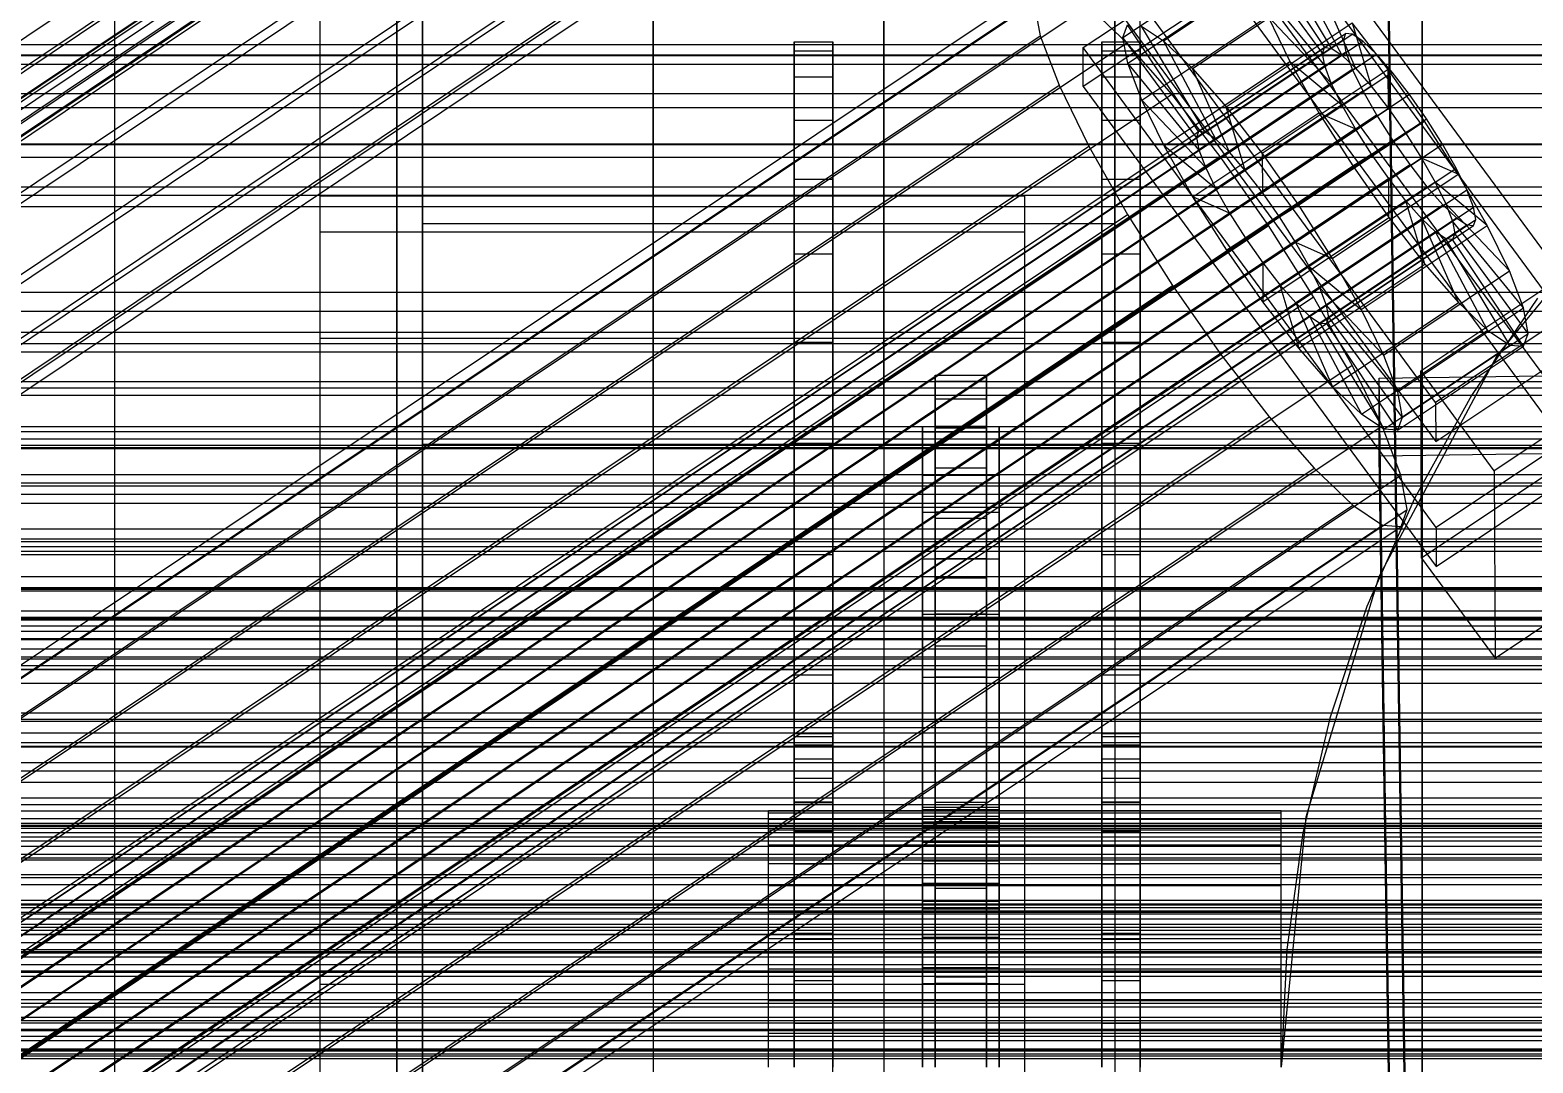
# Model space of a CAD drawing. Header units: millimetres. Extents: x -1970 to 59977, y -65068 to 6837.
# Drawn here: x 252.4 to 369.6, y -34574.7 to -34494.1 of the extents above; entities that cross this region are included whole.
import ezdxf

# ---------------------------------------------------------------- set-up
doc = ezdxf.new("R2010")
doc.units = ezdxf.units.MM
for name, color, linetype, lineweight in [('COTAS_O', 1, 'Continuous', 0), ('COTAS_P', 1, 'Continuous', 0), ('frontal_briquetadora', 7, 'Continuous', 0), ('frontal_C01', 7, 'Continuous', 0), ('frontal_C02', 7, 'Continuous', 0), ('frontal_C03', 7, 'Continuous', 0), ('frontal_C05', 7, 'Continuous', 0), ('frontal_dos-mix', 7, 'Continuous', 0), ('frontal_mezcladora', 7, 'Continuous', 0), ('frontal_secador', 7, 'Continuous', 0), ('frontal_tolva', 7, 'Continuous', 0)]:
    doc.layers.add(name, color=color, linetype=linetype, lineweight=lineweight)
doc.dimstyles.new('R19_100', dxfattribs={"dimtxt": 250, "dimasz": 150, "dimexe": 150, "dimexo": 80, "dimgap": 100, "dimtad": 1, "dimtih": 1, "dimtoh": 1, "dimdsep": 46, "dimcen": 0.09, "dimadec": 0, "dimazin": 0, "dimtfac": 1, "dimtdec": 4, "dimtofl": 0, "dimtmove": 0, "dimatfit": 3, "dimfxl": 1, "dimtolj": 1, "dimtzin": 0, "dimarcsym": 0})

# ---------------------------------------------------------------- blocks, each defined once
blk = doc.blocks.new('*D37')
at = {"layer": 'COTAS_P', "color": 0, "lineweight": -2, "transparency": 16777216}
for p, q in [((-1750, -35420), (-1750, -34450)), ((2600, -35420), (2600, -34450)), ((-1600, -34600), (2450, -34600))]:
    blk.add_line(p, q, dxfattribs=at)
at = {"layer": 'COTAS_P', "color": 0, "transparency": 16777216}
for points in [[(-1600, -34575), (-1600, -34625), (-1750, -34600)], [(2450, -34575), (2450, -34625), (2600, -34600)]]:
    blk.add_solid(points, dxfattribs=at)
at = {"layer": 'Defpoints', "color": 0, "transparency": 16777216}
for p in [(2600, -34600), (-1750, -35500), (2600, -35500)]:
    blk.add_point(p, dxfattribs=at)
blk = doc.blocks.new('*D43')
at = {"layer": 'COTAS_O', "color": 0, "lineweight": -2, "transparency": 16777216}
for p, q in [((-650, -34820), (-650, -34050)), ((650, -34820), (650, -34050)), ((-500, -34200), (500, -34200))]:
    blk.add_line(p, q, dxfattribs=at)
at = {"layer": 'COTAS_O', "color": 0, "transparency": 16777216}
for points in [[(-500, -34175), (-500, -34225), (-650, -34200)], [(500, -34175), (500, -34225), (650, -34200)]]:
    blk.add_solid(points, dxfattribs=at)
at = {"layer": 'Defpoints', "color": 0, "transparency": 16777216}
for p in [(650, -34200), (-650, -34900), (650, -34900)]:
    blk.add_point(p, dxfattribs=at)

msp = doc.modelspace()

# ---------------------------------------------------------------- linework, layer by layer
at = {"layer": 'frontal_briquetadora'}
msp.add_line((210, -34496), (430, -34496), dxfattribs=at)
at = {"layer": 'frontal_C01'}
for p, q in [((345.969, -34478.043), (373.501, -34515.487)), ((373.513, -34518.531), (345.981, -34481.087)), ((362.033, -34523.14), (334.501, -34485.696)), ((347.835, -34487.11), (353.378, -34495.433)), ((348.918, -34487.196), (353.892, -34495.474)), ((334.539, -34495.437), (346.008, -34487.783)), ((337.64, -34494.662), (347.47, -34488.102)), ((340.816, -34494.914), (350.645, -34488.354)), ((346.008, -34487.783), (373.539, -34525.227)), ((347.47, -34488.102), (353.205, -34495.903)), ((350.645, -34488.354), (354.71, -34496.022)), ((334.513, -34488.74), (362.045, -34526.184)), ((146.872, -34613.528), (331.181, -34490.53)), ((148.32, -34613.643), (332.629, -34490.645)), ((346.02, -34490.827), (334.551, -34498.48)), ((338.017, -34496.664), (347.847, -34490.104)), ((343.069, -34497.064), (352.899, -34490.505)), ((373.551, -34528.271), (346.02, -34490.827)), ((347.847, -34490.104), (353.384, -34496.851)), ((352.899, -34490.505), (355.777, -34497.041)), ((146.383, -34614.854), (330.692, -34491.856)), ((330.692, -34491.856), (331.197, -34494.532)), ((150.629, -34615.191), (334.938, -34492.193)), ((337.95, -34495.068), (334.938, -34492.193)), ((339.111, -34499.539), (348.941, -34492.979)), ((348.941, -34492.979), (353.902, -34498.213)), ((348.941, -34492.979), (350.678, -34496.533)), ((141.218, -34637.018), (355.017, -34494.34)), ((141.731, -34637.058), (355.53, -34494.38)), ((337.64, -34494.662), (338.005, -34493.67)), ((343.549, -34501.993), (338.005, -34493.67)), ((344.062, -34502.034), (339.088, -34493.756)), ((339.088, -34493.756), (340.816, -34494.914)), ((345.695, -34500.061), (355.525, -34493.501)), ((355.017, -34494.34), (354.844, -34494.81)), ((355.53, -34494.38), (355.017, -34494.34)), ((358.345, -34497.14), (355.525, -34493.501)), ((355.525, -34493.501), (357.021, -34498.46)), ((356.348, -34494.929), (355.53, -34494.38)), ((141.045, -34637.487), (354.844, -34494.81)), ((142.549, -34637.607), (356.348, -34494.929)), ((146.887, -34617.53), (331.197, -34494.532)), ((153.641, -34618.066), (337.95, -34495.068)), ((331.197, -34494.532), (332.659, -34498.376)), ((334.551, -34498.48), (334.539, -34495.437)), ((362.071, -34532.88), (334.539, -34495.437)), ((343.376, -34502.463), (337.64, -34494.662)), ((338.017, -34496.664), (337.64, -34494.662)), ((341.461, -34499.074), (337.95, -34495.068)), ((344.88, -34502.582), (340.816, -34494.914)), ((340.816, -34494.914), (343.069, -34497.064)), ((353.378, -34495.433), (343.549, -34501.993)), ((353.892, -34495.474), (344.062, -34502.034)), ((353.205, -34495.903), (353.378, -34495.433)), ((353.378, -34495.433), (353.892, -34495.474)), ((353.892, -34495.474), (354.71, -34496.022)), ((354.844, -34494.81), (355.022, -34495.758)), ((357.415, -34495.948), (356.348, -34494.929)), ((141.224, -34638.436), (355.022, -34495.758)), ((143.617, -34638.625), (357.415, -34495.948)), ((343.554, -34503.411), (338.017, -34496.664)), ((339.111, -34499.539), (338.017, -34496.664)), ((340.848, -34503.092), (350.678, -34496.533)), ((353.205, -34495.903), (343.376, -34502.463)), ((354.71, -34496.022), (344.88, -34502.582)), ((350.678, -34496.533), (354.725, -34499.896)), ((350.678, -34496.533), (352.938, -34500.521)), ((353.384, -34496.851), (353.205, -34495.903)), ((354.71, -34496.022), (355.777, -34497.041)), ((355.022, -34495.758), (355.541, -34497.12)), ((358.659, -34497.367), (357.415, -34495.948)), ((141.742, -34639.798), (355.541, -34497.12)), ((144.861, -34640.045), (358.659, -34497.367)), ((345.947, -34503.601), (343.069, -34497.064)), ((343.069, -34497.064), (345.695, -34500.061)), ((353.384, -34496.851), (343.554, -34503.411)), ((355.777, -34497.041), (345.947, -34503.601)), ((358.345, -34497.14), (348.515, -34503.7)), ((353.902, -34498.213), (353.384, -34496.851)), ((355.541, -34497.12), (356.363, -34498.803)), ((355.777, -34497.041), (357.021, -34498.46)), ((358.357, -34500.184), (358.345, -34497.14)), ((361.166, -34501.174), (358.345, -34497.14)), ((359.995, -34499.091), (358.659, -34497.367)), ((142.565, -34641.481), (356.363, -34498.803)), ((359.995, -34499.091), (146.196, -34641.769)), ((148.35, -34621.374), (332.659, -34498.376)), ((157.152, -34622.072), (341.461, -34499.074)), ((332.659, -34498.376), (334.981, -34503.126)), ((334.551, -34498.48), (362.083, -34535.924)), ((345.231, -34503.939), (341.461, -34499.074)), ((353.902, -34498.213), (344.073, -34504.773)), ((357.021, -34498.46), (347.191, -34505.02)), ((354.725, -34499.896), (353.902, -34498.213)), ((356.363, -34498.803), (357.434, -34500.692)), ((357.021, -34498.46), (358.357, -34500.184)), ((361.332, -34501.001), (359.995, -34499.091)), ((344.073, -34504.773), (339.111, -34499.539)), ((340.848, -34503.092), (339.111, -34499.539)), ((354.725, -34499.896), (344.895, -34506.456)), ((347.191, -34505.02), (345.695, -34500.061)), ((345.695, -34500.061), (348.515, -34503.7)), ((348.527, -34506.744), (358.357, -34500.184)), ((355.796, -34501.786), (354.725, -34499.896)), ((358.357, -34500.184), (359.693, -34502.095)), ((143.635, -34643.37), (357.434, -34500.692)), ((147.533, -34643.679), (361.332, -34501.001)), ((343.108, -34507.081), (352.938, -34500.521)), ((351.336, -34507.733), (361.166, -34501.174)), ((352.938, -34500.521), (355.796, -34501.786)), ((352.938, -34500.521), (355.569, -34504.674)), ((357.434, -34500.692), (358.68, -34502.659)), ((361.166, -34501.174), (359.693, -34502.095)), ((363.797, -34505.326), (361.166, -34501.174)), ((362.578, -34502.968), (361.332, -34501.001)), ((144.881, -34645.337), (358.68, -34502.659)), ((343.549, -34501.993), (343.376, -34502.463)), ((343.376, -34502.463), (343.554, -34503.411)), ((344.062, -34502.034), (343.549, -34501.993)), ((344.88, -34502.582), (344.062, -34502.034)), ((345.947, -34503.601), (344.88, -34502.582)), ((355.796, -34501.786), (345.966, -34508.346)), ((359.693, -34502.095), (349.863, -34508.655)), ((357.042, -34503.753), (355.796, -34501.786)), ((358.68, -34502.659), (360.017, -34504.57)), ((359.693, -34502.095), (360.939, -34504.062)), ((148.779, -34645.646), (362.578, -34502.968)), ((150.672, -34626.124), (334.981, -34503.126)), ((334.981, -34503.126), (338.003, -34508.459)), ((344.895, -34506.456), (340.848, -34503.092)), ((343.108, -34507.081), (340.848, -34503.092)), ((343.554, -34503.411), (344.073, -34504.773)), ((347.191, -34505.02), (345.947, -34503.601)), ((357.042, -34503.753), (347.212, -34510.312)), ((348.515, -34503.7), (348.527, -34506.744)), ((348.515, -34503.7), (351.336, -34507.733)), ((355.569, -34504.674), (357.042, -34503.753)), ((358.378, -34505.663), (357.042, -34503.753)), ((363.648, -34504.858), (362.578, -34502.968)), ((146.218, -34647.247), (360.017, -34504.57)), ((149.85, -34647.535), (363.648, -34504.858)), ((345.231, -34503.939), (160.922, -34626.937)), ((344.073, -34504.773), (344.895, -34506.456)), ((349.002, -34509.331), (345.231, -34503.939)), ((345.739, -34511.234), (355.569, -34504.674)), ((348.527, -34506.744), (347.191, -34505.02)), ((360.939, -34504.062), (351.109, -34510.621)), ((355.569, -34504.674), (358.39, -34508.707)), ((360.017, -34504.57), (361.352, -34506.293)), ((363.797, -34505.326), (360.939, -34504.062)), ((360.939, -34504.062), (362.01, -34505.951)), ((364.471, -34506.541), (363.648, -34504.858)), ((358.378, -34505.663), (348.548, -34512.223)), ((362.01, -34505.951), (352.18, -34512.511)), ((353.967, -34511.886), (363.797, -34505.326)), ((358.39, -34508.707), (358.378, -34505.663)), ((359.714, -34507.387), (358.378, -34505.663)), ((366.057, -34509.315), (362.01, -34505.951)), ((362.01, -34505.951), (362.833, -34507.634)), ((366.057, -34509.315), (363.797, -34505.326)), ((147.554, -34648.971), (361.352, -34506.293)), ((150.672, -34649.219), (364.471, -34506.541)), ((345.966, -34508.346), (343.108, -34507.081)), ((345.739, -34511.234), (343.108, -34507.081)), ((344.895, -34506.456), (345.966, -34508.346)), ((349.863, -34508.655), (348.527, -34506.744)), ((361.352, -34506.293), (362.596, -34507.713)), ((364.989, -34507.903), (364.471, -34506.541)), ((148.798, -34650.391), (362.596, -34507.713)), ((151.191, -34650.581), (364.989, -34507.903)), ((153.694, -34631.457), (338.003, -34508.459)), ((338.003, -34508.459), (341.52, -34514.01)), ((345.966, -34508.346), (347.212, -34510.312)), ((349.863, -34508.655), (351.336, -34507.733)), ((359.714, -34507.387), (349.884, -34513.947)), ((351.336, -34507.733), (353.967, -34511.886)), ((362.833, -34507.634), (353.003, -34514.194)), ((361.21, -34512.346), (359.714, -34507.387)), ((360.958, -34508.806), (359.714, -34507.387)), ((362.596, -34507.713), (363.664, -34508.732)), ((367.794, -34512.868), (362.833, -34507.634)), ((362.833, -34507.634), (363.351, -34508.996)), ((365.168, -34508.851), (364.989, -34507.903)), ((149.865, -34651.41), (363.664, -34508.732)), ((150.683, -34651.958), (364.482, -34509.28)), ((151.196, -34651.999), (364.995, -34509.321)), ((151.369, -34651.529), (365.168, -34508.851)), ((164.693, -34632.329), (349.002, -34509.331)), ((348.56, -34515.267), (358.39, -34508.707)), ((352.519, -34514.882), (349.002, -34509.331)), ((351.109, -34510.621), (349.863, -34508.655)), ((360.958, -34508.806), (351.128, -34515.366)), ((363.351, -34508.996), (353.521, -34515.556)), ((356.228, -34515.875), (366.057, -34509.315)), ((358.39, -34508.707), (361.21, -34512.346)), ((363.836, -34515.343), (360.958, -34508.806)), ((362.025, -34509.825), (360.958, -34508.806)), ((368.888, -34515.743), (363.351, -34508.996)), ((363.351, -34508.996), (363.53, -34509.944)), ((363.664, -34508.732), (364.482, -34509.28)), ((364.482, -34509.28), (364.995, -34509.321)), ((364.995, -34509.321), (365.168, -34508.851)), ((367.794, -34512.868), (366.057, -34509.315)), ((347.212, -34510.312), (345.739, -34511.234)), ((347.212, -34510.312), (348.548, -34512.223)), ((352.18, -34512.511), (351.109, -34510.621)), ((351.109, -34510.621), (353.967, -34511.886)), ((362.025, -34509.825), (352.196, -34516.385)), ((362.843, -34510.373), (353.014, -34516.933)), ((363.357, -34510.414), (353.527, -34516.974)), ((363.53, -34509.944), (353.7, -34516.504)), ((366.09, -34517.493), (362.025, -34509.825)), ((362.843, -34510.373), (362.025, -34509.825)), ((367.817, -34518.651), (362.843, -34510.373)), ((363.357, -34510.414), (362.843, -34510.373)), ((363.53, -34509.944), (363.357, -34510.414)), ((368.9, -34518.737), (363.357, -34510.414)), ((369.265, -34517.745), (363.53, -34509.944)), ((348.56, -34515.267), (345.739, -34511.234)), ((353.967, -34511.886), (356.228, -34515.875)), ((348.548, -34512.223), (348.56, -34515.267)), ((348.548, -34512.223), (349.884, -34513.947)), ((351.38, -34518.906), (361.21, -34512.346)), ((353.003, -34514.194), (352.18, -34512.511)), ((352.18, -34512.511), (356.228, -34515.875)), ((357.964, -34519.428), (367.794, -34512.868)), ((360.882, -34520.667), (372.35, -34513.014)), ((361.21, -34512.346), (363.836, -34515.343)), ((368.888, -34515.743), (367.794, -34512.868)), ((157.211, -34637.008), (341.52, -34514.01)), ((341.52, -34514.01), (345.291, -34519.401)), ((349.884, -34513.947), (351.38, -34518.906)), ((349.884, -34513.947), (351.128, -34515.366)), ((353.521, -34515.556), (353.003, -34514.194)), ((353.003, -34514.194), (357.964, -34519.428)), ((450, -34514.562), (-450, -34514.562)), ((168.21, -34637.88), (352.519, -34514.882)), ((351.38, -34518.906), (348.56, -34515.267)), ((351.128, -34515.366), (354.006, -34521.903)), ((351.128, -34515.366), (352.196, -34516.385)), ((355.541, -34520.214), (352.519, -34514.882)), ((353.7, -34516.504), (353.521, -34515.556)), ((353.521, -34515.556), (359.058, -34522.303)), ((354.006, -34521.903), (363.836, -34515.343)), ((373.501, -34515.487), (362.033, -34523.14)), ((363.836, -34515.343), (366.09, -34517.493)), ((352.196, -34516.385), (356.26, -34524.053)), ((352.196, -34516.385), (353.014, -34516.933)), ((353.527, -34516.974), (353.7, -34516.504)), ((353.7, -34516.504), (359.436, -34524.305)), ((356.228, -34515.875), (357.964, -34519.428)), ((359.058, -34522.303), (368.888, -34515.743)), ((369.265, -34517.745), (368.888, -34515.743)), ((353.014, -34516.933), (357.987, -34525.211)), ((353.014, -34516.933), (353.527, -34516.974)), ((353.527, -34516.974), (359.07, -34525.297)), ((356.26, -34524.053), (366.09, -34517.493)), ((359.436, -34524.305), (369.265, -34517.745)), ((366.09, -34517.493), (367.817, -34518.651)), ((368.9, -34518.737), (369.265, -34517.745)), ((354.006, -34521.903), (351.38, -34518.906)), ((357.987, -34525.211), (367.817, -34518.651)), ((359.07, -34525.297), (368.9, -34518.737)), ((362.045, -34526.184), (373.513, -34518.531)), ((367.817, -34518.651), (368.9, -34518.737)), ((160.982, -34642.399), (345.291, -34519.401)), ((171.232, -34643.212), (355.541, -34520.214)), ((345.291, -34519.401), (349.061, -34524.266)), ((357.863, -34524.964), (355.541, -34520.214)), ((357.964, -34519.428), (359.058, -34522.303)), ((357.646, -34521.223), (375.644, -34520.98)), ((357.646, -34527.311), (357.646, -34521.223)), ((360.514, -34714.223), (357.646, -34521.223)), ((360.939, -34535.277), (360.882, -34520.667)), ((366.618, -34528.468), (360.882, -34520.667)), ((378.086, -34520.814), (366.618, -34528.468)), ((356.26, -34524.053), (354.006, -34521.903)), ((359.058, -34522.303), (359.436, -34524.305)), ((362.033, -34523.14), (362.045, -34526.184)), ((164.752, -34647.264), (349.061, -34524.266)), ((173.554, -34647.962), (357.863, -34524.964)), ((349.061, -34524.266), (352.572, -34528.272)), ((357.987, -34525.211), (356.26, -34524.053)), ((359.326, -34528.808), (357.863, -34524.964)), ((359.436, -34524.305), (359.07, -34525.297)), ((359.07, -34525.297), (357.987, -34525.211)), ((373.539, -34525.227), (362.071, -34532.88)), ((-450, -34526.737), (450, -34526.737)), ((375.644, -34527.068), (357.646, -34527.311)), ((360.514, -34720.311), (357.646, -34527.311)), ((168.263, -34651.271), (352.572, -34528.272)), ((352.572, -34528.272), (355.584, -34531.147)), ((372.408, -34527.624), (360.939, -34535.277)), ((362.083, -34535.924), (373.551, -34528.271)), ((366.618, -34528.468), (366.675, -34543.078)), ((175.016, -34651.806), (359.326, -34528.808)), ((359.83, -34531.484), (359.326, -34528.808)), ((171.275, -34654.146), (355.584, -34531.147)), ((175.521, -34654.482), (359.83, -34531.484)), ((355.584, -34531.147), (357.893, -34532.695)), ((359.341, -34532.81), (359.83, -34531.484)), ((173.584, -34655.693), (357.893, -34532.695)), ((175.032, -34655.808), (359.341, -34532.81)), ((357.893, -34532.695), (359.341, -34532.81)), ((362.071, -34532.88), (362.083, -34535.924)), ((360.939, -34535.277), (366.675, -34543.078)), ((366.675, -34543.078), (378.143, -34535.425))]:
    msp.add_line(p, q, dxfattribs=at)
at = {"layer": 'frontal_C02'}
for p, q in [((148.779, -34563.773), (362.578, -34420.531)), ((149.85, -34565.651), (363.648, -34422.409)), ((147.554, -34566.891), (361.352, -34423.65)), ((150.672, -34567.315), (364.471, -34424.074)), ((148.798, -34568.329), (362.596, -34425.087)), ((149.865, -34569.37), (363.664, -34426.129)), ((151.191, -34568.654), (364.989, -34425.413)), ((151.369, -34569.575), (365.168, -34426.334)), ((150.683, -34569.946), (364.482, -34426.704)), ((151.196, -34570.016), (364.995, -34426.774)), ((168.21, -34556.165), (352.519, -34432.681)), ((160.982, -34560.071), (345.291, -34436.587)), ((171.232, -34561.465), (355.541, -34437.981)), ((360.514, -34632.655), (357.646, -34438.888)), ((164.752, -34564.967), (349.061, -34441.483)), ((173.554, -34566.164), (357.863, -34442.68)), ((360.514, -34638.5), (357.646, -34444.733)), ((168.263, -34569.023), (352.572, -34445.539)), ((175.016, -34569.941), (359.326, -34446.457)), ((171.275, -34571.963), (355.584, -34448.479)), ((175.521, -34572.541), (359.83, -34449.057)), ((173.584, -34573.587), (357.893, -34450.103)), ((175.032, -34573.784), (359.341, -34450.3))]:
    msp.add_line(p, q, dxfattribs=at)
at = {"layer": 'frontal_C03'}
for p, q in [((1250, -34495.211), (-1250, -34495.211)), ((1250, -34496.092), (-1250, -34496.092)), ((1250, -34496.746), (-1250, -34496.746)), ((1250, -34499.053), (-1250, -34499.053)), ((-1250, -34500.111), (1250, -34500.111)), ((1250, -34502.963), (-1250, -34502.963)), ((1250, -34504.02), (-1250, -34504.02)), ((1250, -34506.328), (-1250, -34506.328)), ((1250, -34506.981), (-1250, -34506.981)), ((1250, -34507.862), (-1250, -34507.862)), ((1250, -34517.669), (-1250, -34517.669)), ((1250, -34518.55), (-1250, -34518.55)), ((1250, -34519.204), (-1250, -34519.204)), ((1250, -34521.511), (-1250, -34521.511)), ((-1250, -34522.568), (1250, -34522.568)), ((1250, -34525.42), (-1250, -34525.42)), ((1250, -34526.478), (-1250, -34526.478)), ((1250, -34528.785), (-1250, -34528.785)), ((1250, -34529.439), (-1250, -34529.439)), ((1250, -34530.32), (-1250, -34530.32)), ((-1250, -34532.986), (1250, -34532.986)), ((-1250, -34533.783), (1250, -34533.783)), ((-1250, -34534.368), (1250, -34534.368)), ((-1250, -34536.706), (1250, -34536.706)), ((-1250, -34537.835), (1250, -34537.835)), ((1250, -34540.126), (-1250, -34540.126)), ((1250, -34541.008), (-1250, -34541.008)), ((-1250, -34541.554), (1250, -34541.554)), ((1250, -34541.661), (-1250, -34541.661)), ((-1250, -34543.151), (1250, -34543.151)), ((1250, -34543.969), (-1250, -34543.969)), ((-1250, -34545.026), (1250, -34545.026)), ((1250, -34547.878), (-1250, -34547.878)), ((-1250, -34547.998), (1250, -34547.998)), ((1250, -34548.935), (-1250, -34548.935)), ((-1250, -34549.954), (1250, -34549.954)), ((1250, -34551.243), (-1250, -34551.243)), ((1250, -34551.896), (-1250, -34551.896)), ((1250, -34552.778), (-1250, -34552.778)), ((-1268, -34555.971), (1268, -34555.971)), ((-1268, -34556.196), (1268, -34556.196)), ((-1268, -34556.36), (1268, -34556.36)), ((-1250, -34555.598), (1250, -34555.598)), ((-1268, -34557.018), (1268, -34557.018)), ((-1268, -34557.335), (1268, -34557.335)), ((1250, -34557.779), (-1250, -34557.779)), ((-1268, -34558.381), (1268, -34558.381)), ((-1268, -34558.83), (1268, -34558.83)), ((-1268, -34560.194), (1268, -34560.194)), ((-1268, -34560.744), (1268, -34560.744)), ((-1268, -34562.331), (1268, -34562.331)), ((1268, -34562.945), (-1268, -34562.945)), ((1250, -34562.584), (-1250, -34562.584)), ((1250, -34563.465), (-1250, -34563.465)), ((-1268, -34564.648), (1268, -34564.648)), ((-1250, -34563.837), (1250, -34563.837)), ((1250, -34564.119), (-1250, -34564.119)), ((-1268, -34565.283), (1268, -34565.283)), ((-1268, -34566.987), (1268, -34566.987)), ((-1250, -34566.095), (1250, -34566.095)), ((1250, -34566.426), (-1250, -34566.426)), ((-1268, -34567.6), (1268, -34567.6)), ((-1250, -34567.484), (1250, -34567.484)), ((-1268, -34569.188), (1268, -34569.188)), ((-1268, -34569.738), (1268, -34569.738)), ((1250, -34570.336), (-1250, -34570.336)), ((-1268, -34571.101), (1268, -34571.101)), ((-1268, -34571.55), (1268, -34571.55)), ((1250, -34571.393), (-1250, -34571.393)), ((-1268, -34572.596), (1268, -34572.596)), ((-1268, -34572.914), (1268, -34572.914)), ((-1250, -34572.152), (1250, -34572.152)), ((-1268, -34573.572), (1268, -34573.572)), ((-1268, -34573.736), (1268, -34573.736)), ((-1268, -34573.96), (1268, -34573.96)), ((1250, -34573.7), (-1250, -34573.7)), ((-1250, -34574.333), (1250, -34574.333)), ((1250, -34574.354), (-1250, -34574.354))]:
    msp.add_line(p, q, dxfattribs=at)
at = {"layer": 'frontal_C05'}
for p, q in [((312, -34549), (312, -34495)), ((312, -34495), (312, -34495.684)), ((312, -34495), (315, -34495)), ((315, -34495.684), (315, -34495)), ((315, -34495), (315, -34549)), ((336, -34549), (336, -34495)), ((336, -34495), (336, -34495.684)), ((336, -34495), (339, -34495)), ((339, -34495.684), (339, -34495)), ((339, -34495), (339, -34549)), ((312, -34549.222), (312, -34495.684)), ((312, -34495.684), (312, -34497.726)), ((312, -34495.684), (315, -34495.684)), ((315, -34497.726), (315, -34495.684)), ((315, -34495.684), (315, -34549.222)), ((336, -34549.222), (336, -34495.684)), ((336, -34495.684), (336, -34497.726)), ((336, -34495.684), (339, -34495.684)), ((339, -34497.726), (339, -34495.684)), ((339, -34495.684), (339, -34549.222)), ((312, -34549.886), (312, -34497.726)), ((312, -34497.726), (312, -34501.09)), ((312, -34497.726), (315, -34497.726)), ((315, -34501.09), (315, -34497.726)), ((315, -34497.726), (315, -34549.886)), ((336, -34549.886), (336, -34497.726)), ((336, -34497.726), (336, -34501.09)), ((336, -34497.726), (339, -34497.726)), ((339, -34501.09), (339, -34497.726)), ((339, -34497.726), (339, -34549.886)), ((312, -34550.979), (312, -34501.09)), ((312, -34501.09), (312, -34505.718)), ((312, -34501.09), (315, -34501.09)), ((315, -34505.718), (315, -34501.09)), ((315, -34501.09), (315, -34550.979)), ((336, -34550.979), (336, -34501.09)), ((336, -34501.09), (336, -34505.718)), ((336, -34501.09), (339, -34501.09)), ((339, -34505.718), (339, -34501.09)), ((339, -34501.09), (339, -34550.979)), ((379.289, -34504.289), (366.853, -34519.443)), ((312, -34552.483), (312, -34505.718)), ((312, -34505.718), (312, -34511.532)), ((312, -34505.718), (315, -34505.718)), ((315, -34511.532), (315, -34505.718)), ((315, -34505.718), (315, -34552.483)), ((336, -34552.483), (336, -34505.718)), ((336, -34505.718), (336, -34511.532)), ((336, -34505.718), (339, -34505.718)), ((339, -34511.532), (339, -34505.718)), ((339, -34505.718), (339, -34552.483)), ((312, -34554.373), (312, -34511.532)), ((312, -34511.532), (312, -34518.431)), ((312, -34511.532), (315, -34511.532)), ((315, -34518.431), (315, -34511.532)), ((315, -34511.532), (315, -34554.373)), ((336, -34554.373), (336, -34511.532)), ((336, -34511.532), (336, -34518.431)), ((336, -34511.532), (339, -34511.532)), ((339, -34518.431), (339, -34511.532)), ((339, -34511.532), (339, -34554.373)), ((370, -34515), (364.83, -34522.597)), ((312, -34556.615), (312, -34518.431)), ((312, -34518.431), (312, -34526.299)), ((312, -34518.431), (315, -34518.431)), ((315, -34526.299), (315, -34518.431)), ((315, -34518.431), (315, -34556.615)), ((336, -34556.615), (336, -34518.431)), ((336, -34518.431), (336, -34526.299)), ((336, -34518.431), (339, -34518.431)), ((339, -34526.299), (339, -34518.431)), ((339, -34518.431), (339, -34556.615)), ((366.853, -34519.443), (357.612, -34536.732)), ((323, -34525), (323, -34521)), ((323, -34521), (323, -34521.462)), ((323, -34521), (327, -34521)), ((327, -34521.462), (327, -34521)), ((327, -34521), (327, -34525)), ((323, -34525.428), (323, -34521.462)), ((323, -34521.462), (323, -34522.84)), ((323, -34521.462), (327, -34521.462)), ((327, -34522.84), (327, -34521.462)), ((327, -34521.462), (327, -34525.428)), ((364.83, -34522.597), (360.379, -34530.637)), ((323, -34526.704), (323, -34522.84)), ((323, -34522.84), (323, -34525.111)), ((323, -34522.84), (327, -34522.84)), ((327, -34525.111), (327, -34522.84)), ((327, -34522.84), (327, -34526.704)), ((322, -34554.75), (322, -34525)), ((322, -34525), (322, -34525.428)), ((322, -34525), (328, -34525)), ((322, -34554.923), (322, -34525.428)), ((322, -34525.428), (322, -34526.704)), ((322, -34525.428), (328, -34525.428)), ((323, -34525.428), (323, -34525)), ((327, -34525), (323, -34525)), ((323, -34528.806), (323, -34525.111)), ((323, -34525.111), (323, -34528.235)), ((323, -34525.111), (327, -34525.111)), ((323, -34526.704), (323, -34525.428)), ((327, -34525.428), (323, -34525.428)), ((327, -34525), (327, -34525.428)), ((327, -34528.235), (327, -34525.111)), ((327, -34525.111), (327, -34528.806)), ((327, -34525.428), (327, -34526.704)), ((328, -34525.428), (328, -34525)), ((328, -34525), (328, -34554.75)), ((328, -34526.704), (328, -34525.428)), ((328, -34525.428), (328, -34554.923)), ((312, -34559.172), (312, -34526.299)), ((312, -34526.299), (312, -34535)), ((312, -34526.299), (315, -34526.299)), ((315, -34535), (315, -34526.299)), ((315, -34526.299), (315, -34559.172)), ((322, -34555.44), (322, -34526.704)), ((322, -34526.704), (322, -34528.806)), ((322, -34526.704), (328, -34526.704)), ((323, -34528.806), (323, -34526.704)), ((327, -34526.704), (323, -34526.704)), ((327, -34526.704), (327, -34528.806)), ((328, -34528.806), (328, -34526.704)), ((328, -34526.704), (328, -34555.44)), ((336, -34559.172), (336, -34526.299)), ((336, -34526.299), (336, -34535)), ((336, -34526.299), (339, -34526.299)), ((339, -34535), (339, -34526.299)), ((339, -34526.299), (339, -34559.172)), ((323, -34531.699), (323, -34528.235)), ((323, -34528.235), (323, -34532.159)), ((323, -34528.235), (327, -34528.235)), ((327, -34532.159), (327, -34528.235)), ((327, -34528.235), (327, -34531.699)), ((322, -34556.291), (322, -34528.806)), ((322, -34528.806), (322, -34531.699)), ((322, -34528.806), (328, -34528.806)), ((323, -34531.699), (323, -34528.806)), ((327, -34528.806), (323, -34528.806)), ((327, -34528.806), (327, -34531.699)), ((328, -34531.699), (328, -34528.806)), ((328, -34528.806), (328, -34556.291)), ((360.379, -34530.637), (356.685, -34539.052)), ((322, -34557.463), (322, -34531.699)), ((322, -34531.699), (322, -34535.332)), ((322, -34531.699), (328, -34531.699)), ((323, -34535.332), (323, -34531.699)), ((327, -34531.699), (323, -34531.699)), ((327, -34531.699), (327, -34535.332)), ((328, -34535.332), (328, -34531.699)), ((328, -34531.699), (328, -34557.463)), ((323, -34535.332), (323, -34532.159)), ((323, -34532.159), (323, -34536.816)), ((323, -34532.159), (327, -34532.159)), ((327, -34536.816), (327, -34532.159)), ((327, -34532.159), (327, -34535.332)), ((312, -34562), (312, -34535)), ((312, -34535), (312, -34544.385)), ((312, -34535), (315, -34535)), ((315, -34544.385), (315, -34535)), ((315, -34535), (315, -34562)), ((322, -34558.935), (322, -34535.332)), ((322, -34535.332), (322, -34539.645)), ((322, -34535.332), (328, -34535.332)), ((323, -34539.645), (323, -34535.332)), ((327, -34535.332), (323, -34535.332)), ((327, -34535.332), (327, -34539.645)), ((328, -34539.645), (328, -34535.332)), ((328, -34535.332), (328, -34558.935)), ((336, -34562), (336, -34535)), ((336, -34535), (336, -34544.385)), ((336, -34535), (339, -34535)), ((339, -34544.385), (339, -34535)), ((339, -34535), (339, -34562)), ((323, -34539.645), (323, -34536.816)), ((323, -34536.816), (323, -34542.127)), ((323, -34536.816), (327, -34536.816)), ((327, -34542.127), (327, -34536.816)), ((327, -34536.816), (327, -34539.645)), ((357.612, -34536.732), (351.921, -34555.491)), ((322, -34560.681), (322, -34539.645)), ((322, -34539.645), (322, -34544.562)), ((322, -34539.645), (328, -34539.645)), ((323, -34544.562), (323, -34539.645)), ((327, -34539.645), (323, -34539.645)), ((327, -34539.645), (327, -34544.562)), ((328, -34544.562), (328, -34539.645)), ((328, -34539.645), (328, -34560.681)), ((356.685, -34539.052), (353.779, -34547.77)), ((323, -34544.562), (323, -34542.127)), ((323, -34542.127), (323, -34548)), ((323, -34542.127), (327, -34542.127)), ((327, -34548), (327, -34542.127)), ((327, -34542.127), (327, -34544.562)), ((312, -34565.05), (312, -34544.385)), ((312, -34544.385), (312, -34554.294)), ((312, -34544.385), (315, -34544.385)), ((315, -34554.294), (315, -34544.385)), ((315, -34544.385), (315, -34565.05)), ((322, -34562.673), (322, -34544.562)), ((322, -34544.562), (322, -34550)), ((322, -34544.562), (328, -34544.562)), ((323, -34550), (323, -34544.562)), ((327, -34544.562), (323, -34544.562)), ((327, -34544.562), (327, -34550)), ((328, -34550), (328, -34544.562)), ((328, -34544.562), (328, -34562.673)), ((336, -34565.05), (336, -34544.385)), ((336, -34544.385), (336, -34554.294)), ((336, -34544.385), (339, -34544.385)), ((339, -34554.294), (339, -34544.385)), ((339, -34544.385), (339, -34565.05)), ((323, -34550), (323, -34548)), ((323, -34548), (323, -34554.335)), ((323, -34548), (327, -34548)), ((327, -34554.335), (327, -34548)), ((327, -34548), (327, -34550)), ((353.779, -34547.77), (351.685, -34556.718)), ((312, -34549.222), (312, -34549)), ((315, -34549), (312, -34549)), ((312, -34549.886), (312, -34549.222)), ((315, -34549.222), (312, -34549.222)), ((315, -34549), (315, -34549.222)), ((315, -34549.222), (315, -34549.886)), ((336, -34549.222), (336, -34549)), ((339, -34549), (336, -34549)), ((336, -34549.886), (336, -34549.222)), ((339, -34549.222), (336, -34549.222)), ((339, -34549), (339, -34549.222)), ((339, -34549.222), (339, -34549.886)), ((312, -34550.979), (312, -34549.886)), ((315, -34549.886), (312, -34549.886)), ((315, -34549.886), (315, -34550.979)), ((322, -34564.875), (322, -34550)), ((322, -34550), (322, -34555.866)), ((322, -34550), (328, -34550)), ((323, -34555.866), (323, -34550)), ((327, -34550), (323, -34550)), ((327, -34550), (327, -34555.866)), ((328, -34555.866), (328, -34550)), ((328, -34550), (328, -34564.875)), ((336, -34550.979), (336, -34549.886)), ((339, -34549.886), (336, -34549.886)), ((339, -34549.886), (339, -34550.979)), ((312, -34552.483), (312, -34550.979)), ((315, -34550.979), (312, -34550.979)), ((315, -34550.979), (315, -34552.483)), ((336, -34552.483), (336, -34550.979)), ((339, -34550.979), (336, -34550.979)), ((339, -34550.979), (339, -34552.483)), ((312, -34554.373), (312, -34552.483)), ((315, -34552.483), (312, -34552.483)), ((315, -34552.483), (315, -34554.373)), ((336, -34554.373), (336, -34552.483)), ((339, -34552.483), (336, -34552.483)), ((339, -34552.483), (339, -34554.373)), ((310, -34555.171), (310, -34555)), ((350, -34555), (310, -34555)), ((310, -34555.681), (310, -34555.171)), ((350, -34555.171), (310, -34555.171)), ((312, -34568.271), (312, -34554.294)), ((312, -34554.294), (312, -34564.558)), ((312, -34554.294), (315, -34554.294)), ((312, -34556.615), (312, -34554.373)), ((315, -34554.373), (312, -34554.373)), ((315, -34564.558), (315, -34554.294)), ((315, -34554.294), (315, -34568.271)), ((315, -34554.373), (315, -34556.615)), ((322, -34554.923), (322, -34554.75)), ((328, -34554.75), (322, -34554.75)), ((322, -34555.44), (322, -34554.923)), ((328, -34554.923), (322, -34554.923)), ((322, -34556.291), (322, -34555.44)), ((328, -34555.44), (322, -34555.44)), ((323, -34555.866), (323, -34554.335)), ((323, -34554.335), (323, -34561.024)), ((323, -34554.335), (327, -34554.335)), ((327, -34561.024), (327, -34554.335)), ((327, -34554.335), (327, -34555.866)), ((328, -34554.75), (328, -34554.923)), ((328, -34554.923), (328, -34555.44)), ((328, -34555.44), (328, -34556.291)), ((336, -34568.271), (336, -34554.294)), ((336, -34554.294), (336, -34564.558)), ((336, -34554.294), (339, -34554.294)), ((336, -34556.615), (336, -34554.373)), ((339, -34554.373), (336, -34554.373)), ((339, -34564.558), (339, -34554.294)), ((339, -34554.294), (339, -34568.271)), ((339, -34554.373), (339, -34556.615)), ((350, -34555.171), (350, -34555)), ((350, -34555.681), (350, -34555.171)), ((310, -34556.522), (310, -34555.681)), ((350, -34555.681), (310, -34555.681)), ((310, -34557.679), (310, -34556.522)), ((350, -34556.522), (310, -34556.522)), ((312, -34559.172), (312, -34556.615)), ((315, -34556.615), (312, -34556.615)), ((315, -34556.615), (315, -34559.172)), ((322, -34567.251), (322, -34555.866)), ((322, -34555.866), (322, -34562.059)), ((322, -34555.866), (328, -34555.866)), ((322, -34557.463), (322, -34556.291)), ((328, -34556.291), (322, -34556.291)), ((323, -34562.059), (323, -34555.866)), ((327, -34555.866), (323, -34555.866)), ((327, -34555.866), (327, -34562.059)), ((328, -34562.059), (328, -34555.866)), ((328, -34555.866), (328, -34567.251)), ((328, -34556.291), (328, -34557.463)), ((336, -34559.172), (336, -34556.615)), ((339, -34556.615), (336, -34556.615)), ((339, -34556.615), (339, -34559.172)), ((351.921, -34555.491), (350, -34575)), ((350, -34556.522), (350, -34555.681)), ((350, -34557.679), (350, -34556.522)), ((310, -34559.133), (310, -34557.679)), ((350, -34557.679), (310, -34557.679)), ((322, -34558.935), (322, -34557.463)), ((328, -34557.463), (322, -34557.463)), ((328, -34557.463), (328, -34558.935)), ((350, -34559.133), (350, -34557.679)), ((351.685, -34556.718), (350.422, -34565.82)), ((322, -34560.681), (322, -34558.935)), ((328, -34558.935), (322, -34558.935)), ((328, -34558.935), (328, -34560.681)), ((310, -34560.858), (310, -34559.133)), ((350, -34559.133), (310, -34559.133)), ((312, -34562), (312, -34559.172)), ((315, -34559.172), (312, -34559.172)), ((315, -34559.172), (315, -34562)), ((336, -34562), (336, -34559.172)), ((339, -34559.172), (336, -34559.172)), ((339, -34559.172), (339, -34562)), ((350, -34560.858), (350, -34559.133)), ((310, -34562.825), (310, -34560.858)), ((350, -34560.858), (310, -34560.858)), ((322, -34562.673), (322, -34560.681)), ((328, -34560.681), (322, -34560.681)), ((323, -34562.059), (323, -34561.024)), ((323, -34561.024), (323, -34567.952)), ((323, -34561.024), (327, -34561.024)), ((327, -34567.952), (327, -34561.024)), ((327, -34561.024), (327, -34562.059)), ((328, -34560.681), (328, -34562.673)), ((350, -34562.825), (350, -34560.858)), ((312, -34565.05), (312, -34562)), ((315, -34562), (312, -34562)), ((315, -34562), (315, -34565.05)), ((322, -34569.759), (322, -34562.059)), ((322, -34562.059), (322, -34568.474)), ((322, -34562.059), (328, -34562.059)), ((323, -34568.474), (323, -34562.059)), ((327, -34562.059), (323, -34562.059)), ((327, -34562.059), (327, -34568.474)), ((328, -34568.474), (328, -34562.059)), ((328, -34562.059), (328, -34569.759)), ((336, -34565.05), (336, -34562)), ((339, -34562), (336, -34562)), ((339, -34562), (339, -34565.05)), ((310, -34565), (310, -34562.825)), ((350, -34562.825), (310, -34562.825)), ((322, -34564.875), (322, -34562.673)), ((328, -34562.673), (322, -34562.673)), ((328, -34562.673), (328, -34564.875)), ((350, -34565), (350, -34562.825)), ((312, -34571.606), (312, -34564.558)), ((312, -34564.558), (312, -34575)), ((312, -34564.558), (315, -34564.558)), ((315, -34575), (315, -34564.558)), ((315, -34564.558), (315, -34571.606)), ((336, -34571.606), (336, -34564.558)), ((336, -34564.558), (336, -34575)), ((336, -34564.558), (339, -34564.558)), ((339, -34575), (339, -34564.558)), ((339, -34564.558), (339, -34571.606)), ((310, -34567.346), (310, -34565)), ((350, -34565), (310, -34565)), ((312, -34568.271), (312, -34565.05)), ((315, -34565.05), (312, -34565.05)), ((315, -34565.05), (315, -34568.271)), ((322, -34567.251), (322, -34564.875)), ((328, -34564.875), (322, -34564.875)), ((328, -34564.875), (328, -34567.251)), ((336, -34568.271), (336, -34565.05)), ((339, -34565.05), (336, -34565.05)), ((339, -34565.05), (339, -34568.271)), ((350, -34567.346), (350, -34565)), ((350.422, -34565.82), (350, -34575)), ((310, -34569.824), (310, -34567.346)), ((350, -34567.346), (310, -34567.346)), ((312, -34571.606), (312, -34568.271)), ((315, -34568.271), (312, -34568.271)), ((315, -34568.271), (315, -34571.606)), ((322, -34569.759), (322, -34567.251)), ((328, -34567.251), (322, -34567.251)), ((323, -34568.474), (323, -34567.952)), ((323, -34567.952), (323, -34575)), ((323, -34567.952), (327, -34567.952)), ((327, -34575), (327, -34567.952)), ((327, -34567.952), (327, -34568.474)), ((328, -34567.251), (328, -34569.759)), ((336, -34571.606), (336, -34568.271)), ((339, -34568.271), (336, -34568.271)), ((339, -34568.271), (339, -34571.606)), ((350, -34569.824), (350, -34567.346)), ((322, -34572.357), (322, -34568.474)), ((322, -34568.474), (322, -34575)), ((322, -34568.474), (328, -34568.474)), ((323, -34575), (323, -34568.474)), ((327, -34568.474), (323, -34568.474)), ((327, -34568.474), (327, -34575)), ((328, -34575), (328, -34568.474)), ((328, -34568.474), (328, -34572.357)), ((310, -34572.389), (310, -34569.824)), ((350, -34569.824), (310, -34569.824)), ((322, -34572.357), (322, -34569.759)), ((328, -34569.759), (322, -34569.759)), ((328, -34569.759), (328, -34572.357)), ((350, -34572.389), (350, -34569.824)), ((312, -34575), (312, -34571.606)), ((315, -34571.606), (312, -34571.606)), ((315, -34571.606), (315, -34575)), ((336, -34575), (336, -34571.606)), ((339, -34571.606), (336, -34571.606)), ((339, -34571.606), (339, -34575)), ((310, -34575), (310, -34572.389)), ((350, -34572.389), (310, -34572.389)), ((322, -34575), (322, -34572.357)), ((328, -34572.357), (322, -34572.357)), ((328, -34572.357), (328, -34575)), ((350, -34575), (350, -34572.389))]:
    msp.add_line(p, q, dxfattribs=at)
at = {"layer": 'frontal_dos-mix'}
msp.add_line((275, -35980), (275, -33282.5), dxfattribs=at)
at = {"layer": 'frontal_mezcladora'}
for p, q in [((283, -34509.163), (283, -34076.07)), ((301, -34076.07), (301, -34509.163)), ((319, -34076.07), (319, -34509.163)), ((337, -34076.07), (337, -34509.163)), ((283, -34526.414), (283, -34093.321)), ((301, -34526.414), (301, -34093.321)), ((319, -34526.414), (319, -34093.321)), ((337, -34526.414), (337, -34093.321)), ((283, -34651.923), (283, -34405.016)), ((301, -34405.016), (301, -34651.923)), ((319, -34405.016), (319, -34651.923)), ((337, -34405.016), (337, -34651.923)), ((259, -34691.488), (259, -34421.488)), ((281, -34421.488), (281, -34691.488)), ((339, -34691.488), (339, -34421.488)), ((361, -34421.488), (361, -34691.488)), ((283, -34425.593), (283, -34672.5)), ((301, -34425.593), (301, -34672.5)), ((319, -34425.593), (319, -34672.5)), ((337, -34425.593), (337, -34672.5)), ((259, -34718.512), (259, -34448.512)), ((281, -34718.512), (281, -34448.512)), ((339, -34718.512), (339, -34448.512)), ((361, -34718.512), (361, -34448.512)), ((275, -34509.828), (275, -34507)), ((275, -34507), (330, -34507)), ((330, -34509.828), (330, -34507)), ((283, -34526.414), (283, -34509.163)), ((283, -34509.163), (301, -34509.163)), ((301, -34509.163), (301, -34526.414)), ((301, -34509.163), (319, -34509.163)), ((319, -34509.163), (319, -34526.414)), ((319, -34509.163), (337, -34509.163)), ((337, -34509.163), (337, -34526.414)), ((275, -34518.12), (275, -34509.828)), ((275, -34509.828), (330, -34509.828)), ((330, -34518.12), (330, -34509.828)), ((275, -34531.31), (275, -34518.12)), ((275, -34518.12), (330, -34518.12)), ((330, -34531.31), (330, -34518.12)), ((301, -34526.414), (283, -34526.414)), ((319, -34526.414), (301, -34526.414)), ((337, -34526.414), (319, -34526.414)), ((275, -34548.5), (275, -34531.31)), ((275, -34531.31), (330, -34531.31)), ((330, -34548.5), (330, -34531.31)), ((-315, -34535), (315, -34535)), ((315, -34600), (315, -34535)), ((275, -34568.518), (275, -34548.5)), ((275, -34548.5), (330, -34548.5)), ((330, -34568.518), (330, -34548.5)), ((275, -34590), (275, -34568.518)), ((275, -34568.518), (330, -34568.518)), ((330, -34590), (330, -34568.518))]:
    msp.add_line(p, q, dxfattribs=at)
at = {"layer": 'frontal_secador'}
for p, q in [((-1250, -34516), (1250, -34516)), ((-1250, -34522), (1250, -34522)), ((-1250, -34525), (1250, -34525)), ((1250, -34526), (-1250, -34526)), ((-1250, -34526.659), (1250, -34526.659)), ((1250, -34529.659), (-1250, -34529.659)), ((-1250, -34531), (1250, -34531)), ((1250, -34534), (-1250, -34534)), ((-1250, -34534.728), (1250, -34534.728)), ((-1250, -34537.588), (1250, -34537.588)), ((1250, -34537.611), (-1250, -34537.611)), ((1250, -34537.728), (-1250, -34537.728)), ((-1250, -34539.387), (1250, -34539.387)), ((1250, -34539.918), (-1250, -34539.918)), ((-1250, -34540), (1250, -34540)), ((1250, -34540.588), (-1250, -34540.588)), ((1250, -34542.387), (-1250, -34542.387)), ((1250, -34543), (-1250, -34543)), ((-1250, -34543.65), (1250, -34543.65)), ((1250, -34544), (-1250, -34544)), ((1250, -34547.382), (-1250, -34547.382)), ((-1250, -34548), (1250, -34548)), ((1250, -34549.689), (-1250, -34549.689)), ((-1250, -34550), (1250, -34550)), ((1250, -34554), (-1250, -34554)), ((1250, -34554.545), (-1250, -34554.545)), ((-1250, -34555), (1250, -34555)), ((1250, -34556), (-1250, -34556)), ((1250, -34556.144), (-1250, -34556.144)), ((1250, -34556.709), (-1250, -34556.709)), ((1250, -34558.686), (-1250, -34558.686)), ((1250, -34560), (-1250, -34560)), ((1320, -34562), (-1320, -34562)), ((1320, -34562.273), (-1320, -34562.273)), ((1250, -34562), (-1250, -34562)), ((1320, -34563.072), (-1320, -34563.072)), ((1320, -34564.343), (-1320, -34564.343)), ((1250, -34564.651), (-1250, -34564.651)), ((1320, -34566), (-1320, -34566)), ((1250, -34565.859), (-1250, -34565.859)), ((-1250, -34566), (1250, -34566)), ((1320, -34567.929), (-1320, -34567.929)), ((-1320, -34570), (1320, -34570)), ((-1250, -34570), (1250, -34570)), ((1320, -34572.071), (-1320, -34572.071)), ((1320, -34574), (-1320, -34574)), ((1250, -34574.141), (-1250, -34574.141))]:
    msp.add_line(p, q, dxfattribs=at)
at = {"layer": 'frontal_tolva'}
msp.add_line((-1821.5, -34503), (1821.5, -34503), dxfattribs=at)

# ---------------------------------------------------------------- dimensions: what is measured, and where the dimension line sits
at = {"layer": 'COTAS_O'}
dim = msp.add_aligned_dim(p1=(-650, -34900), p2=(650, -34900), distance=700, text='<> O', dimstyle='R19_100', dxfattribs=at)
dim.commit()
dim.dimension.update_dxf_attribs({"geometry": '*D43', "text_midpoint": (0, -34200)})
at = {"layer": 'COTAS_P'}
dim = msp.add_aligned_dim(p1=(-1750, -35500), p2=(2600, -35500), distance=900, text='<> P', dimstyle='R19_100', dxfattribs=at)
dim.commit()
dim.dimension.update_dxf_attribs({"geometry": '*D37', "text_midpoint": (425, -34600)})

doc.saveas('drawing.dxf')
